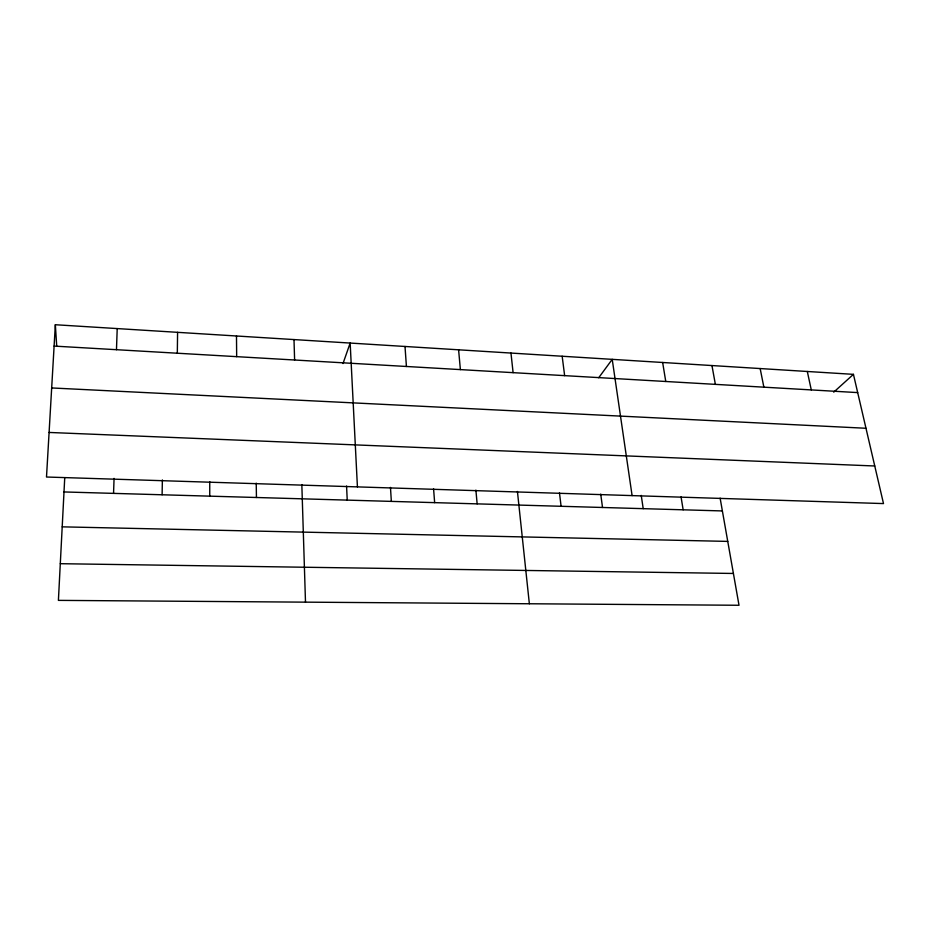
<?xml version="1.0" encoding="UTF-8"?>
<svg xmlns="http://www.w3.org/2000/svg" width="930" height="930" viewBox="0 0 930 930"><rect width="100%" height="100%" fill="white"/><g stroke="black" fill="none" stroke-linecap="round" stroke-linejoin="round"><path stroke-width="1.4" d="M209.738 496.143L209.75 481.659M177.316 353.214L177.584 332.336M162.111 494.772L162.378 479.927M113.553 493.377L114.065 478.392M116.471 349.692L117.215 328.581M64.716 478.194L58.404 600.373L739.013 605.267L720.122 498.143M55.347 324.733L46.5 477.02L883.5 503.583L853.438 374.348L55.347 324.733L56.707 345.972M342.996 363.572L350.157 343.065L357.422 486.89M598.711 377.743L612.219 359.352L632.098 495.609M833.722 392.158L853.438 374.348M60.299 563.696L733.41 573.461M62.205 526.845L727.76 541.4M64.007 491.947L722.389 510.942M49.092 432.45L874.758 465.988M51.673 387.95L865.981 428.265M54.103 346.088L857.681 392.6M807.31 371.477L811.286 389.914M760.159 368.547L763.867 387.171M711.95 365.548L715.368 384.357M662.648 362.491L665.764 381.486M681.051 496.899L683.155 509.814M641.235 495.399L643.211 508.652M600.722 494.109L602.524 507.478M562.162 356.237L564.638 375.639M559.465 492.795L561.092 506.292M510.965 353.063L513.104 372.651M517.429 491.459L529.356 603.756M475.893 490.133L477.148 503.862M458.595 349.808L460.385 369.605M433.578 488.785L434.647 502.642M405.003 346.472L406.422 366.478M390.472 487.413L391.344 501.386M346.565 486.018L347.227 500.119M301.832 484.588L305.493 602.152M293.996 339.566L294.612 360.003M256.227 483.135L256.447 497.492M236.487 335.997L236.673 356.655"/></g></svg>
